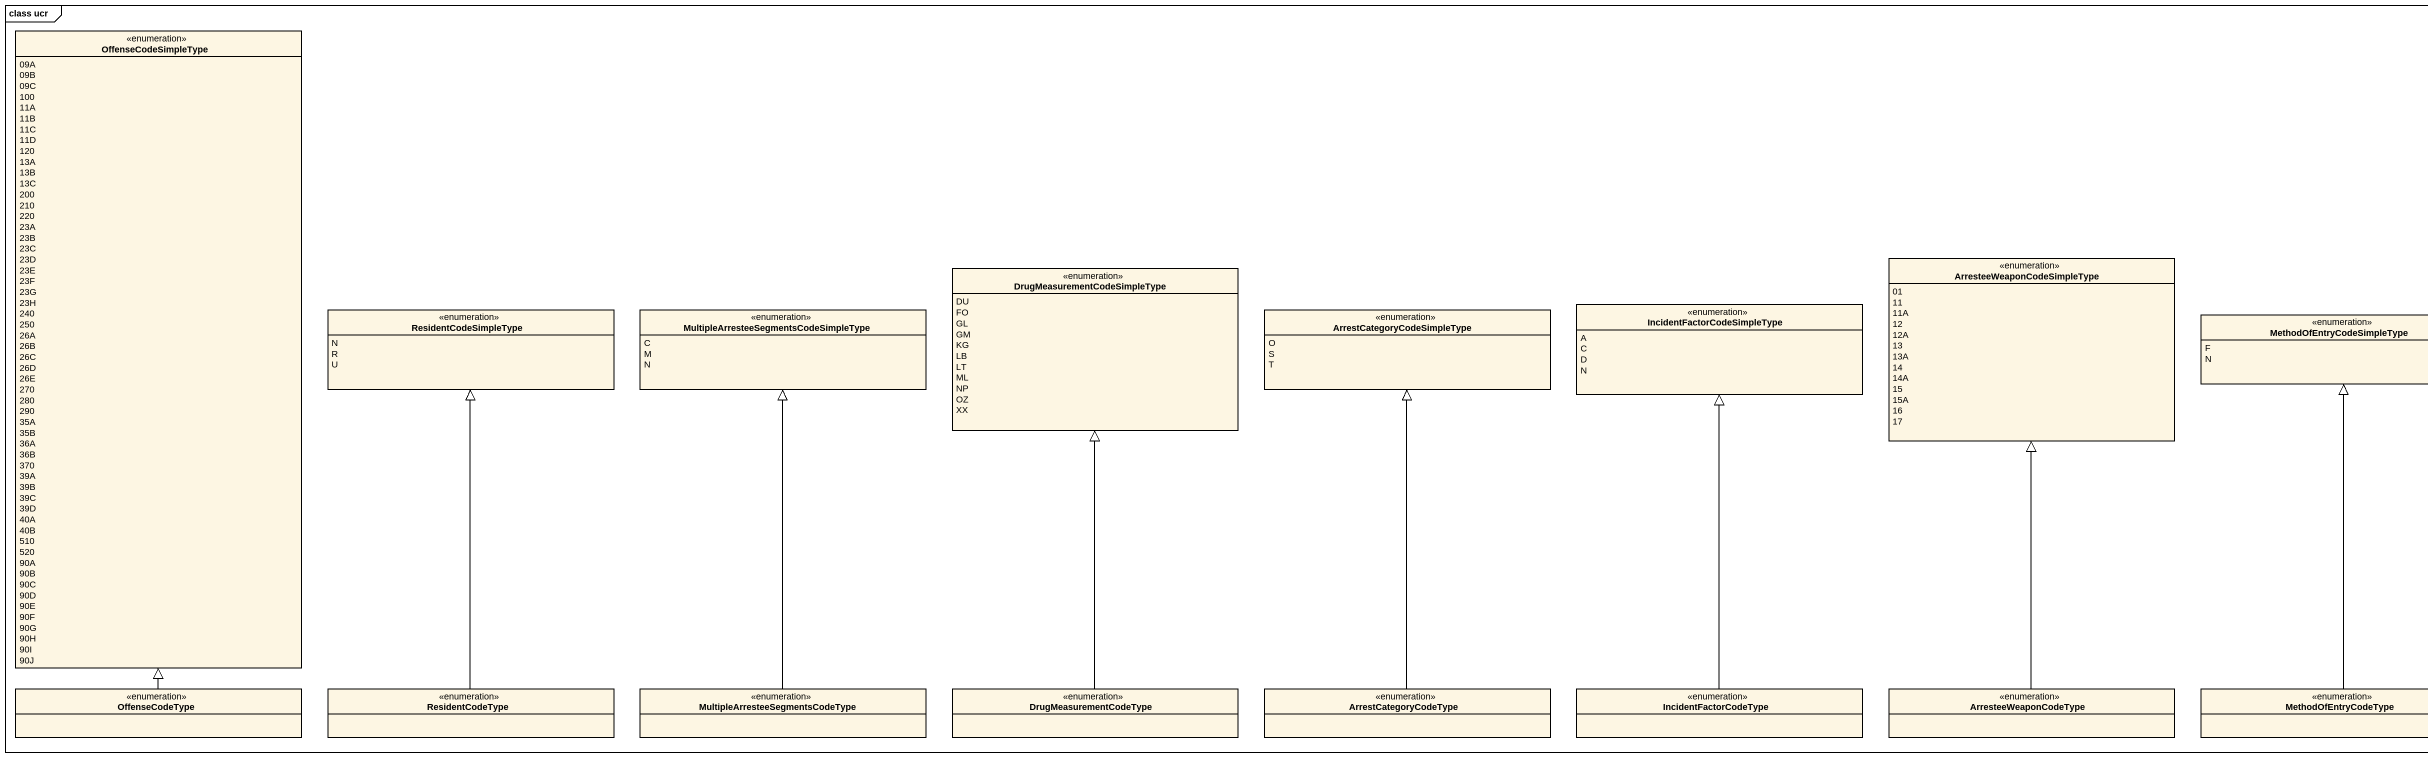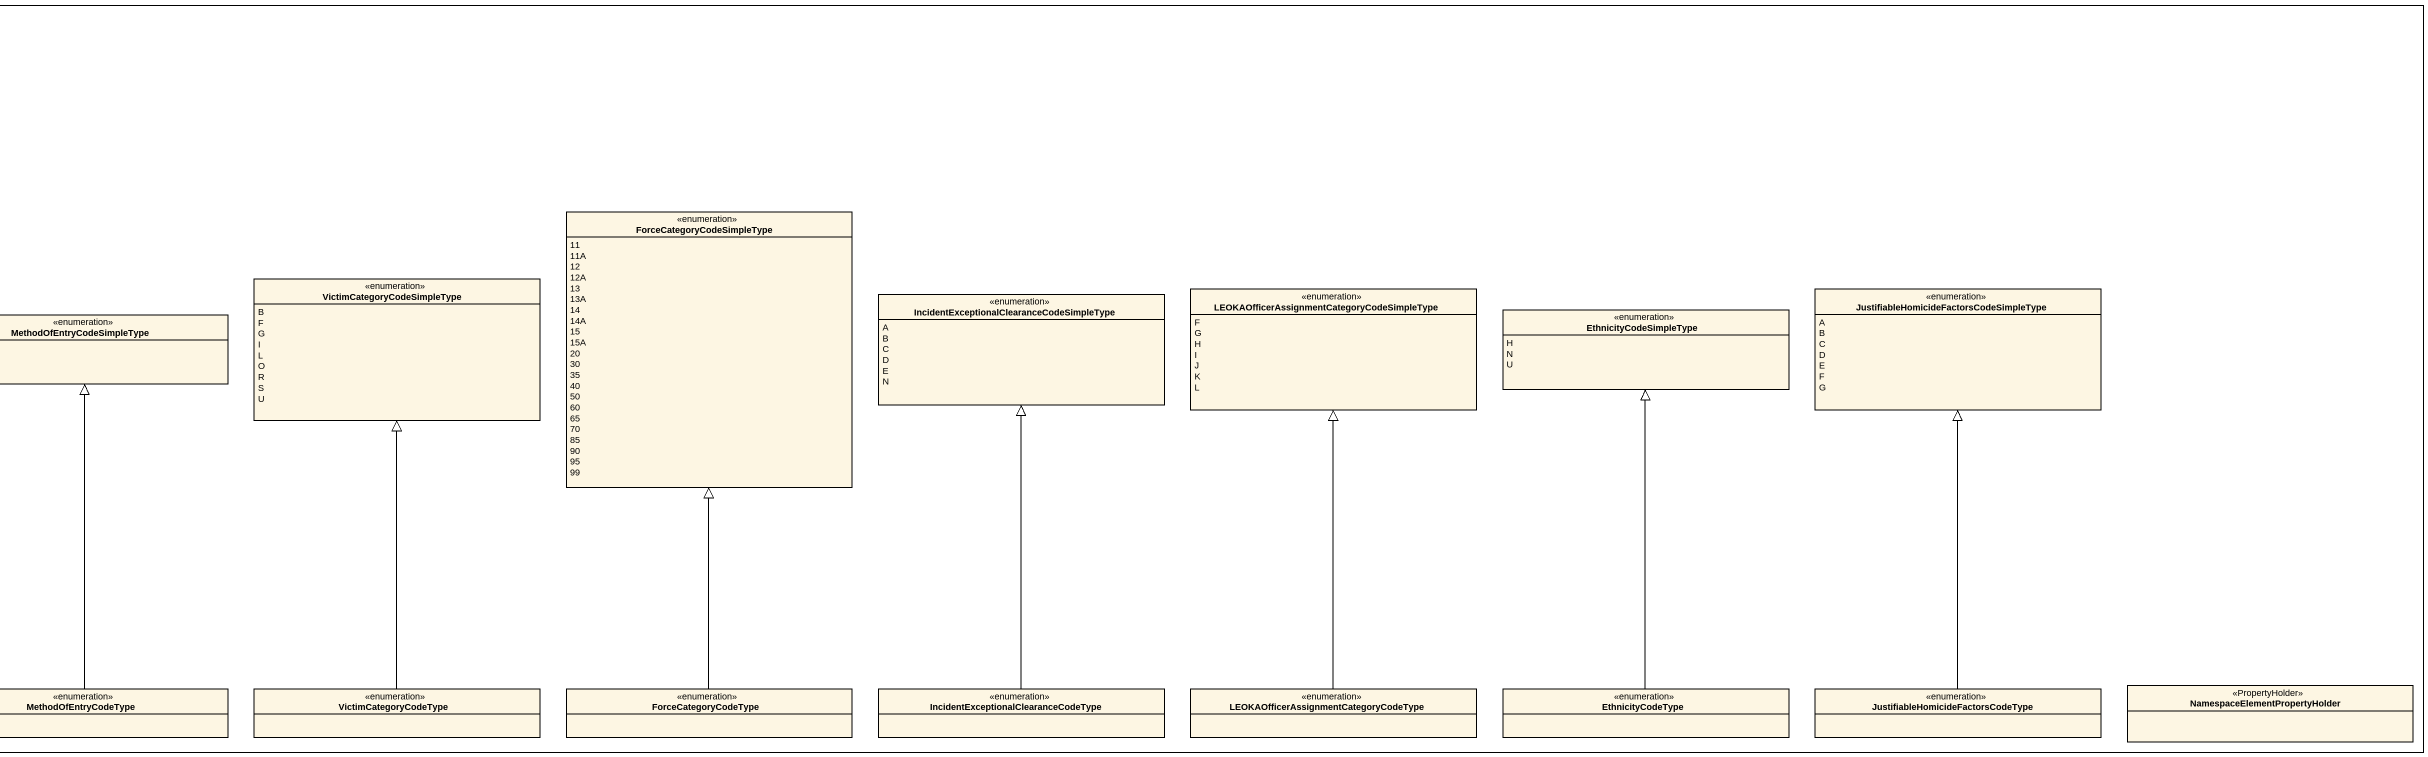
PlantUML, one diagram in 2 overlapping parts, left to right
@startuml
mainframe class ucr
hide circle
hide empty members
enum OffenseCodeSimpleType {
  09A
  09B
  09C
  100
  11A
  11B
  11C
  11D
  120
  13A
  13B
  13C
  200
  210
  220
  23A
  23B
  23C
  23D
  23E
  23F
  23G
  23H
  240
  250
  26A
  26B
  26C
  26D
  26E
  270
  280
  290
  35A
  35B
  36A
  36B
  370
  39A
  39B
  39C
  39D
  40A
  40B
  510
  520
  90A
  90B
  90C
  90D
  90E
  90F
  90G
  90H
  90I
  90J
}
enum ForceCategoryCodeSimpleType {
  11
  11A
  12
  12A
  13
  13A
  14
  14A
  15
  15A
  20
  30
  35
  40
  50
  60
  65
  70
  85
  90
  95
  99
}
enum "DrugMeasurementCodeSimpleType" as DrugMeasurementCodeSimpleTyp {
  DU
  FO
  GL
  GM
  KG
  LB
  LT
  ML
  NP
  OZ
  XX
}
enum ArresteeWeaponCodeSimpleType {
  01
  11
  11A
  12
  12A
  13
  13A
  14
  14A
  15
  15A
  16
  17
}
enum ResidentCodeSimpleType {
  N
  R
  U
}
enum "MultipleArresteeSegmentsCodeSimpleType" as MultipleArresteeSegmentsCode {
  C
  M
  N
}
enum ArrestCategoryCodeSimpleType {
  O
  S
  T
}
enum IncidentFactorCodeSimpleType {
  A
  C
  D
  N
}
enum VictimCategoryCodeSimpleType {
  B
  F
  G
  I
  L
  O
  R
  S
  U
}
enum "IncidentExceptionalClearanceCodeSimpleType" as IncidentExceptionalClearance {
  A
  B
  C
  D
  E
  N
}
enum "LEOKAOfficerAssignmentCategoryCodeSimpleType" as LEOKAOfficerAssignmentCatego {
  F
  G
  H
  I
  J
  K
  L
}
enum EthnicityCodeSimpleType {
  H
  N
  U
}
enum "JustifiableHomicideFactorsCodeSimpleType" as JustifiableHomicideFactorsCo {
  A
  B
  C
  D
  E
  F
  G
}
enum MethodOfEntryCodeSimpleType {
  F
  N
}
enum OffenseCodeType
enum ResidentCodeType
enum "MultipleArresteeSegmentsCodeType" as MultipleArresteeSegmentsCode_2
enum DrugMeasurementCodeType
enum ArrestCategoryCodeType
enum IncidentFactorCodeType
enum ArresteeWeaponCodeType
enum MethodOfEntryCodeType
enum VictimCategoryCodeType
enum ForceCategoryCodeType
enum "IncidentExceptionalClearanceCodeType" as IncidentExceptionalClearance_2
enum "LEOKAOfficerAssignmentCategoryCodeType" as LEOKAOfficerAssignmentCatego_2
enum EthnicityCodeType
enum "JustifiableHomicideFactorsCodeType" as JustifiableHomicideFactorsCo_2
class "NamespaceElementPropertyHolder" as NamespaceElementPropertyHold <<PropertyHolder>>
OffenseCodeType -up-|> OffenseCodeSimpleType
ResidentCodeType -up-|> ResidentCodeSimpleType
MultipleArresteeSegmentsCode_2 -up-|> MultipleArresteeSegmentsCode
DrugMeasurementCodeType -up-|> DrugMeasurementCodeSimpleTyp
ArrestCategoryCodeType -up-|> ArrestCategoryCodeSimpleType
IncidentFactorCodeType -up-|> IncidentFactorCodeSimpleType
ArresteeWeaponCodeType -up-|> ArresteeWeaponCodeSimpleType
MethodOfEntryCodeType -up-|> MethodOfEntryCodeSimpleType
VictimCategoryCodeType -up-|> VictimCategoryCodeSimpleType
ForceCategoryCodeType -up-|> ForceCategoryCodeSimpleType
IncidentExceptionalClearance_2 -up-|> IncidentExceptionalClearance
LEOKAOfficerAssignmentCatego_2 -up-|> LEOKAOfficerAssignmentCatego
EthnicityCodeType -up-|> EthnicityCodeSimpleType
JustifiableHomicideFactorsCo_2 -up-|> JustifiableHomicideFactorsCo
@enduml
